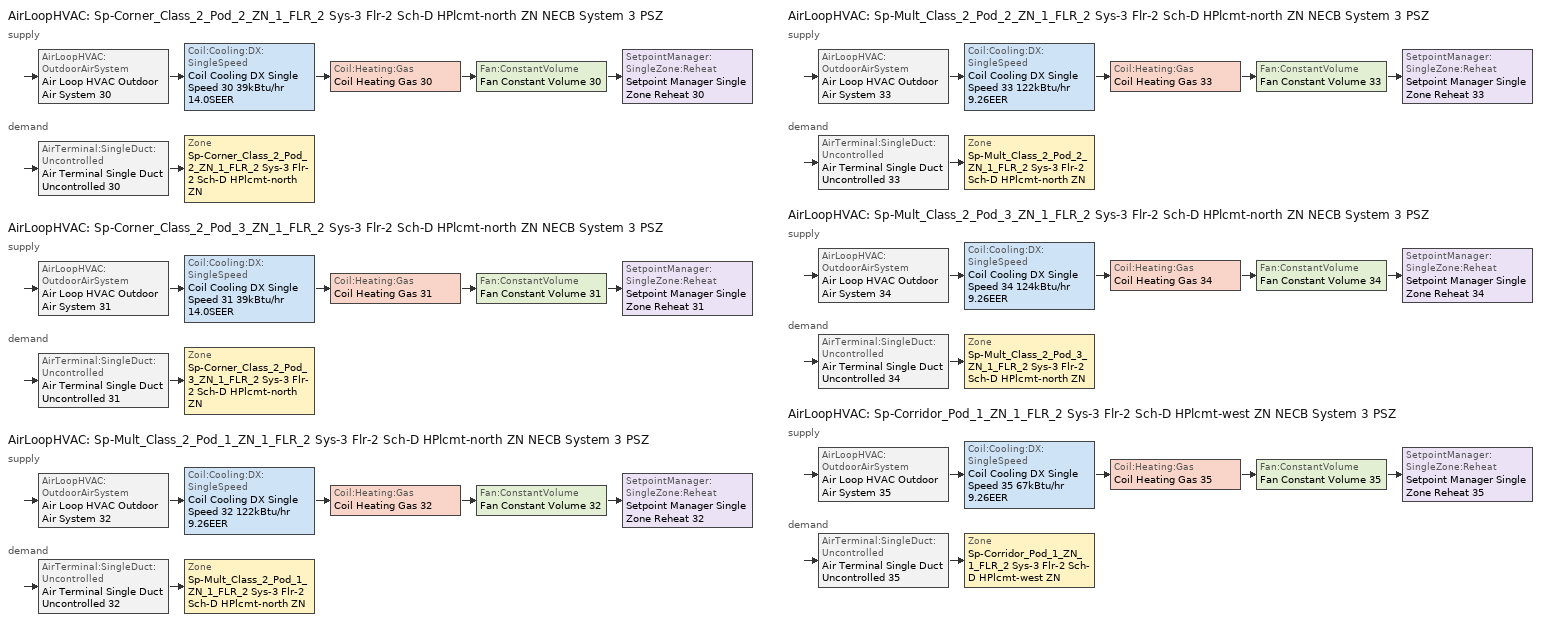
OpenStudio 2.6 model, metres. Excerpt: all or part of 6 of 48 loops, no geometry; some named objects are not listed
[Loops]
AirLoopHVAC 'Sp-Corner_Class_2_Pod_2_ZN_1_FLR_2 Sys-3 Flr-2 Sch-D HPlcmt-north ZN NECB System 3 PSZ'
 supply: AirLoopHVAC:OutdoorAirSystem 'Air Loop HVAC Outdoor Air System 30' > Coil:Cooling:DX:SingleSpeed 'Coil Cooling DX Single Speed 30 39kBtu/hr 14.0SEER' > Coil:Heating:Gas 'Coil Heating Gas 30' > Fan:ConstantVolume 'Fan Constant Volume 30' > SetpointManager:SingleZone:Reheat 'Setpoint Manager Single Zone Reheat 30'
 demand: AirTerminal:SingleDuct:Uncontrolled 'Air Terminal Single Duct Uncontrolled 30' > Zone 'Sp-Corner_Class_2_Pod_2_ZN_1_FLR_2 Sys-3 Flr-2 Sch-D HPlcmt-north ZN'
AirLoopHVAC 'Sp-Corner_Class_2_Pod_3_ZN_1_FLR_2 Sys-3 Flr-2 Sch-D HPlcmt-north ZN NECB System 3 PSZ'
 supply: AirLoopHVAC:OutdoorAirSystem 'Air Loop HVAC Outdoor Air System 31' > Coil:Cooling:DX:SingleSpeed 'Coil Cooling DX Single Speed 31 39kBtu/hr 14.0SEER' > Coil:Heating:Gas 'Coil Heating Gas 31' > Fan:ConstantVolume 'Fan Constant Volume 31' > SetpointManager:SingleZone:Reheat 'Setpoint Manager Single Zone Reheat 31'
 demand: AirTerminal:SingleDuct:Uncontrolled 'Air Terminal Single Duct Uncontrolled 31' > Zone 'Sp-Corner_Class_2_Pod_3_ZN_1_FLR_2 Sys-3 Flr-2 Sch-D HPlcmt-north ZN'
AirLoopHVAC 'Sp-Mult_Class_2_Pod_1_ZN_1_FLR_2 Sys-3 Flr-2 Sch-D HPlcmt-north ZN NECB System 3 PSZ'
 supply: AirLoopHVAC:OutdoorAirSystem 'Air Loop HVAC Outdoor Air System 32' > Coil:Cooling:DX:SingleSpeed 'Coil Cooling DX Single Speed 32 122kBtu/hr 9.26EER' > Coil:Heating:Gas 'Coil Heating Gas 32' > Fan:ConstantVolume 'Fan Constant Volume 32' > SetpointManager:SingleZone:Reheat 'Setpoint Manager Single Zone Reheat 32'
 demand: AirTerminal:SingleDuct:Uncontrolled 'Air Terminal Single Duct Uncontrolled 32' > Zone 'Sp-Mult_Class_2_Pod_1_ZN_1_FLR_2 Sys-3 Flr-2 Sch-D HPlcmt-north ZN'
AirLoopHVAC 'Sp-Mult_Class_2_Pod_2_ZN_1_FLR_2 Sys-3 Flr-2 Sch-D HPlcmt-north ZN NECB System 3 PSZ'
 supply: AirLoopHVAC:OutdoorAirSystem 'Air Loop HVAC Outdoor Air System 33' > Coil:Cooling:DX:SingleSpeed 'Coil Cooling DX Single Speed 33 122kBtu/hr 9.26EER' > Coil:Heating:Gas 'Coil Heating Gas 33' > Fan:ConstantVolume 'Fan Constant Volume 33' > SetpointManager:SingleZone:Reheat 'Setpoint Manager Single Zone Reheat 33'
 demand: AirTerminal:SingleDuct:Uncontrolled 'Air Terminal Single Duct Uncontrolled 33' > Zone 'Sp-Mult_Class_2_Pod_2_ZN_1_FLR_2 Sys-3 Flr-2 Sch-D HPlcmt-north ZN'
AirLoopHVAC 'Sp-Mult_Class_2_Pod_3_ZN_1_FLR_2 Sys-3 Flr-2 Sch-D HPlcmt-north ZN NECB System 3 PSZ'
 supply: AirLoopHVAC:OutdoorAirSystem 'Air Loop HVAC Outdoor Air System 34' > Coil:Cooling:DX:SingleSpeed 'Coil Cooling DX Single Speed 34 124kBtu/hr 9.26EER' > Coil:Heating:Gas 'Coil Heating Gas 34' > Fan:ConstantVolume 'Fan Constant Volume 34' > SetpointManager:SingleZone:Reheat 'Setpoint Manager Single Zone Reheat 34'
 demand: AirTerminal:SingleDuct:Uncontrolled 'Air Terminal Single Duct Uncontrolled 34' > Zone 'Sp-Mult_Class_2_Pod_3_ZN_1_FLR_2 Sys-3 Flr-2 Sch-D HPlcmt-north ZN'
AirLoopHVAC 'Sp-Corridor_Pod_1_ZN_1_FLR_2 Sys-3 Flr-2 Sch-D HPlcmt-west ZN NECB System 3 PSZ'
 supply: AirLoopHVAC:OutdoorAirSystem 'Air Loop HVAC Outdoor Air System 35' > Coil:Cooling:DX:SingleSpeed 'Coil Cooling DX Single Speed 35 67kBtu/hr 9.26EER' > Coil:Heating:Gas 'Coil Heating Gas 35' > Fan:ConstantVolume 'Fan Constant Volume 35' > SetpointManager:SingleZone:Reheat 'Setpoint Manager Single Zone Reheat 35'
 demand: AirTerminal:SingleDuct:Uncontrolled 'Air Terminal Single Duct Uncontrolled 35' > Zone 'Sp-Corridor_Pod_1_ZN_1_FLR_2 Sys-3 Flr-2 Sch-D HPlcmt-west ZN'
[Sizing:Zone] Zone Cooling Design Supply Air Temperature Input Method=SupplyAirTemperature; Zone Cooling Design Supply Air Temperature {C}=13; Zone Cooling Design Supply Air Temperature Difference {deltaC}=11.11; Zone Heating Design Supply Air Temperature Input Method=SupplyAirTemperature; Zone Heating Design Supply Air Temperature {C}=43; Zone Heating Design Supply Air Temperature Difference {deltaC}=11.11; Zone Cooling Design Supply Air Humidity Ratio {kg-H2O/kg-air}=0.0085; Zone Heating Design Supply Air Humidity Ratio {kg-H2O/kg-air}=0.008; Zone Heating Sizing Factor=1.3; Zone Cooling Sizing Factor=1.1; Cooling Design Air Flow Method=DesignDay; Heating Design Air Flow Method=DesignDay; Account for Dedicated Outdoor Air System=No; Dedicated Outdoor Air System Control Strategy=NeutralSupplyAir; Dedicated Outdoor Air Low Setpoint Temperature for Design {C}=autosize; Dedicated Outdoor Air High Setpoint Temperature for Design {C}=autosize
Sp-Corner_Class_2_Pod_2_ZN_1_FLR_2 Sys-3 Flr-2 Sch-D HPlcmt-north ZN; Sp-Corner_Class_2_Pod_3_ZN_1_FLR_2 Sys-3 Flr-2 Sch-D HPlcmt-north ZN; Sp-Mult_Class_2_Pod_1_ZN_1_FLR_2 Sys-3 Flr-2 Sch-D HPlcmt-north ZN; Sp-Mult_Class_2_Pod_2_ZN_1_FLR_2 Sys-3 Flr-2 Sch-D HPlcmt-north ZN; Sp-Mult_Class_2_Pod_3_ZN_1_FLR_2 Sys-3 Flr-2 Sch-D HPlcmt-north ZN; Sp-Corridor_Pod_1_ZN_1_FLR_2 Sys-3 Flr-2 Sch-D HPlcmt-west ZN
[Zone equipment]
Sp-Corner_Class_2_Pod_2_ZN_1_FLR_2 Sys-3 Flr-2 Sch-D HPlcmt-north ZN: Air Terminal Single Duct Uncontrolled 30, Zone HVAC Baseboard Convective Water 30
Sp-Corner_Class_2_Pod_3_ZN_1_FLR_2 Sys-3 Flr-2 Sch-D HPlcmt-north ZN: Air Terminal Single Duct Uncontrolled 31, Zone HVAC Baseboard Convective Water 31
Sp-Mult_Class_2_Pod_1_ZN_1_FLR_2 Sys-3 Flr-2 Sch-D HPlcmt-north ZN: Air Terminal Single Duct Uncontrolled 32, Zone HVAC Baseboard Convective Water 32
Sp-Mult_Class_2_Pod_2_ZN_1_FLR_2 Sys-3 Flr-2 Sch-D HPlcmt-north ZN: Air Terminal Single Duct Uncontrolled 33, Zone HVAC Baseboard Convective Water 33
Sp-Mult_Class_2_Pod_3_ZN_1_FLR_2 Sys-3 Flr-2 Sch-D HPlcmt-north ZN: Air Terminal Single Duct Uncontrolled 34, Zone HVAC Baseboard Convective Water 34
Sp-Corridor_Pod_1_ZN_1_FLR_2 Sys-3 Flr-2 Sch-D HPlcmt-west ZN: Air Terminal Single Duct Uncontrolled 35, Zone HVAC Baseboard Convective Water 35
[AirLoopHVAC] Design Supply Air Flow Rate {m3/s}=AutoSize
Name | Availability Schedule
Sp-Corner_Class_2_Pod_2_ZN_1_FLR_2 Sys-3 Flr-2 Sch-D HPlcmt-north ZN NECB System 3 PSZ | Sp-Corner_Class_2_Pod_2_ZN_1_FLR_2 Sys-3 Flr-2 Sch-D HPlcmt-north ZN NECB System 3 PSZ Occ Sch
Sp-Corner_Class_2_Pod_3_ZN_1_FLR_2 Sys-3 Flr-2 Sch-D HPlcmt-north ZN NECB System 3 PSZ | Sp-Corner_Class_2_Pod_3_ZN_1_FLR_2 Sys-3 Flr-2 Sch-D HPlcmt-north ZN NECB System 3 PSZ Occ Sch
Sp-Mult_Class_2_Pod_1_ZN_1_FLR_2 Sys-3 Flr-2 Sch-D HPlcmt-north ZN NECB System 3 PSZ | Sp-Mult_Class_2_Pod_1_ZN_1_FLR_2 Sys-3 Flr-2 Sch-D HPlcmt-north ZN NECB System 3 PSZ Occ Sch
Sp-Mult_Class_2_Pod_2_ZN_1_FLR_2 Sys-3 Flr-2 Sch-D HPlcmt-north ZN NECB System 3 PSZ | Sp-Mult_Class_2_Pod_2_ZN_1_FLR_2 Sys-3 Flr-2 Sch-D HPlcmt-north ZN NECB System 3 PSZ Occ Sch
Sp-Mult_Class_2_Pod_3_ZN_1_FLR_2 Sys-3 Flr-2 Sch-D HPlcmt-north ZN NECB System 3 PSZ | Sp-Mult_Class_2_Pod_3_ZN_1_FLR_2 Sys-3 Flr-2 Sch-D HPlcmt-north ZN NECB System 3 PSZ Occ Sch
Sp-Corridor_Pod_1_ZN_1_FLR_2 Sys-3 Flr-2 Sch-D HPlcmt-west ZN NECB System 3 PSZ | Sp-Corridor_Pod_1_ZN_1_FLR_2 Sys-3 Flr-2 Sch-D HPlcmt-west ZN NECB System 3 PSZ Occ Sch
[Sizing:System] Type of Load to Size On=Sensible; Design Outdoor Air Flow Rate {m3/s}=Autosize; Minimum System Air Flow Ratio=1; Preheat Design Temperature {C}=7; Preheat Design Humidity Ratio {kg-H2O/kg-Air}=0.008; Precool Design Temperature {C}=13; Precool Design Humidity Ratio {kg-H2O/kg-Air}=0.008; Central Cooling Design Supply Air Temperature {C}=13; Central Heating Design Supply Air Temperature {C}=43; Sizing Option=NonCoincident; 100% Outdoor Air in Cooling=No; 100% Outdoor Air in Heating=No; Central Cooling Design Supply Air Humidity Ratio {kg-H2O/kg-Air}=0.0085; Central Heating Design Supply Air Humidity Ratio {kg-H2O/kg-Air}=0.008; Cooling Design Air Flow Method=DesignDay; Cooling Design Air Flow Rate {m3/s}=0; Heating Design Air Flow Method=DesignDay; Heating Design Air Flow Rate {m3/s}=0; System Outdoor Air Method=ZoneSum; Zone Maximum Outdoor Air Fraction=1; Cooling Supply Air Flow Rate Per Floor Area {m3/s-m2}=0.00996765; Cooling Fraction of Autosized Cooling Supply Air Flow Rate=1; Cooling Supply Air Flow Rate Per Unit Cooling Capacity {m3/s-W}=3.94755e-05; Heating Supply Air Flow Rate Per Floor Area {m3/s-m2}=0.00996765; Heating Fraction of Autosized Heating Supply Air Flow Rate=1; Heating Fraction of Autosized Cooling Supply Air Flow Rate=1; Heating Supply Air Flow Rate Per Unit Heating Capacity {m3/s-W}=3.15882e-05; Cooling Design Capacity Method=CoolingDesignCapacity; Cooling Design Capacity {W}=autosize; Cooling Design Capacity Per Floor Area {W/m2}=234.7; Fraction of Autosized Cooling Design Capacity=1; Heating Design Capacity Method=HeatingDesignCapacity; Heating Design Capacity {W}=autosize; Heating Design Capacity Per Floor Area {W/m2}=157; Fraction of Autosized Heating Design Capacity=1; Central Cooling Capacity Control Method=OnOff
Sp-Corner_Class_2_Pod_2_ZN_1_FLR_2 Sys-3 Flr-2 Sch-D HPlcmt-north ZN NECB System 3 PSZ; Sp-Corner_Class_2_Pod_3_ZN_1_FLR_2 Sys-3 Flr-2 Sch-D HPlcmt-north ZN NECB System 3 PSZ; Sp-Mult_Class_2_Pod_1_ZN_1_FLR_2 Sys-3 Flr-2 Sch-D HPlcmt-north ZN NECB System 3 PSZ; Sp-Mult_Class_2_Pod_2_ZN_1_FLR_2 Sys-3 Flr-2 Sch-D HPlcmt-north ZN NECB System 3 PSZ; Sp-Mult_Class_2_Pod_3_ZN_1_FLR_2 Sys-3 Flr-2 Sch-D HPlcmt-north ZN NECB System 3 PSZ; Sp-Corridor_Pod_1_ZN_1_FLR_2 Sys-3 Flr-2 Sch-D HPlcmt-west ZN NECB System 3 PSZ
[Fan:ConstantVolume] Availability Schedule=Always On Discrete; Fan Efficiency=0.39975; Pressure Rise {Pa}=640; Maximum Flow Rate {m3/s}=AutoSize; Motor Efficiency=0.615
Fan Constant Volume 30; Fan Constant Volume 31; Fan Constant Volume 32; Fan Constant Volume 33; Fan Constant Volume 34; Fan Constant Volume 35
[Coil:Heating:Gas] Availability Schedule=Always On Discrete; Nominal Capacity {W}=AutoSize; Parasitic Electric Load {W}=0; Part Load Fraction Correlation Curve=FURNACE-EFFPLR-NECB2011; Parasitic Gas Load {W}=0
Name | Gas Burner Efficiency
Coil Heating Gas 30; Coil Heating Gas 31; Coil Heating Gas 35 | 0.924
Coil Heating Gas 32; Coil Heating Gas 33; Coil Heating Gas 34 | 0.81
[Coil:Cooling:DX:SingleSpeed] Availability Schedule=Always On Discrete; Rated Total Cooling Capacity {W}=autosize; Rated Sensible Heat Ratio=autosize; Rated Air Flow Rate {m3/s}=autosize; Rated Evaporator Fan Power Per Volume Flow Rate {W/(m3/s)}=773.3; Total Cooling Capacity Function of Temperature Curve=DXCOOL-NECB2011-REF-CAPFT; Total Cooling Capacity Function of Flow Fraction Curve=DXCOOL-NECB2011-REF-CAPFFLOW; Energy Input Ratio Function of Temperature Curve=DXCOOL-NECB2011-REF-COOLEIRFT; Energy Input Ratio Function of Flow Fraction Curve=DXCOOL-NECB2011-REF-COOLEIRFFLOW; Part Load Fraction Correlation Curve=DXCOOL-NECB2011-REF-COOLPLFFPLR; Condenser Type=AirCooled; Evaporative Condenser Effectiveness=0; Evaporative Condenser Air Flow Rate {m3/s}=Autosize; Evaporative Condenser Pump Rated Power Consumption {W}=Autosize; Crankcase Heater Capacity {W}=0; Maximum Outdoor Dry-Bulb Temperature for Crankcase Heater Operation {C}=0; Basin Heater Capacity {W/K}=0; Basin Heater Setpoint Temperature {C}=10
Name | Rated COP {W/W}
Coil Cooling DX Single Speed 30 39kBtu/hr 14.0SEER; Coil Cooling DX Single Speed 31 39kBtu/hr 14.0SEER | 3.8248
Coil Cooling DX Single Speed 32 122kBtu/hr 9.26EER | 3.21817
Coil Cooling DX Single Speed 33 122kBtu/hr 9.26EER | 3.21829
Coil Cooling DX Single Speed 34 124kBtu/hr 9.26EER | 3.22017
Coil Cooling DX Single Speed 35 67kBtu/hr 9.26EER | 3.17843
[Controller:OutdoorAir] Minimum Outdoor Air Flow Rate {m3/s}=autosize; Maximum Outdoor Air Flow Rate {m3/s}=Autosize; Economizer Control Action Type=ModulateFlow; Lockout Type=NoLockout; Minimum Limit Type=FixedMinimum; High Humidity Control=No; Heat Recovery Bypass Control Type=BypassWhenWithinEconomizerLimits
Name | Economizer Control Type | Economizer Maximum Limit Dry-Bulb Temperature {C} | Economizer Maximum Limit Enthalpy {J/kg} | Economizer Minimum Limit Dry-Bulb Temperature {C} | Minimum Outdoor Air Schedule | Controller Mechanical Ventilation
Controller Outdoor Air 30 | NoEconomizer | 28 | 64000 | -100 | Sp-Corner_Class_2_Pod_2_ZN_1_FLR_2 Sys-3 Flr-2 Sch-D HPlcmt-north ZN NECB System 3 PSZ Occ Sch | Controller Mechanical Ventilation 30
Controller Outdoor Air 31 | NoEconomizer | 28 | 64000 | -100 | Sp-Corner_Class_2_Pod_3_ZN_1_FLR_2 Sys-3 Flr-2 Sch-D HPlcmt-north ZN NECB System 3 PSZ Occ Sch | Controller Mechanical Ventilation 31
Controller Outdoor Air 32 | DifferentialEnthalpy |  |  |  | Sp-Mult_Class_2_Pod_1_ZN_1_FLR_2 Sys-3 Flr-2 Sch-D HPlcmt-north ZN NECB System 3 PSZ Occ Sch | Controller Mechanical Ventilation 32
Controller Outdoor Air 33 | DifferentialEnthalpy |  |  |  | Sp-Mult_Class_2_Pod_2_ZN_1_FLR_2 Sys-3 Flr-2 Sch-D HPlcmt-north ZN NECB System 3 PSZ Occ Sch | Controller Mechanical Ventilation 33
Controller Outdoor Air 34 | DifferentialEnthalpy |  |  |  | Sp-Mult_Class_2_Pod_3_ZN_1_FLR_2 Sys-3 Flr-2 Sch-D HPlcmt-north ZN NECB System 3 PSZ Occ Sch | Controller Mechanical Ventilation 34
Controller Outdoor Air 35 | NoEconomizer | 28 | 64000 | -100 | Sp-Corridor_Pod_1_ZN_1_FLR_2 Sys-3 Flr-2 Sch-D HPlcmt-west ZN NECB System 3 PSZ Occ Sch | Controller Mechanical Ventilation 35
[Controller:MechanicalVentilation] Availability Schedule=Always On Discrete; System Outdoor Air Method=ZoneSum
Controller Mechanical Ventilation 30; Controller Mechanical Ventilation 31; Controller Mechanical Ventilation 32; Controller Mechanical Ventilation 33; Controller Mechanical Ventilation 34; Controller Mechanical Ventilation 35
[AirLoopHVAC:OutdoorAirSystem]
Name | Controller
Air Loop HVAC Outdoor Air System 30 | Controller Outdoor Air 30
Air Loop HVAC Outdoor Air System 31 | Controller Outdoor Air 31
Air Loop HVAC Outdoor Air System 32 | Controller Outdoor Air 32
Air Loop HVAC Outdoor Air System 33 | Controller Outdoor Air 33
Air Loop HVAC Outdoor Air System 34 | Controller Outdoor Air 34
Air Loop HVAC Outdoor Air System 35 | Controller Outdoor Air 35
[SetpointManager:SingleZone:Reheat] Minimum Supply Air Temperature {C}=13; Maximum Supply Air Temperature {C}=43
Name | Control Zone
Setpoint Manager Single Zone Reheat 30 | Sp-Corner_Class_2_Pod_2_ZN_1_FLR_2 Sys-3 Flr-2 Sch-D HPlcmt-north ZN
Setpoint Manager Single Zone Reheat 31 | Sp-Corner_Class_2_Pod_3_ZN_1_FLR_2 Sys-3 Flr-2 Sch-D HPlcmt-north ZN
Setpoint Manager Single Zone Reheat 32 | Sp-Mult_Class_2_Pod_1_ZN_1_FLR_2 Sys-3 Flr-2 Sch-D HPlcmt-north ZN
Setpoint Manager Single Zone Reheat 33 | Sp-Mult_Class_2_Pod_2_ZN_1_FLR_2 Sys-3 Flr-2 Sch-D HPlcmt-north ZN
Setpoint Manager Single Zone Reheat 34 | Sp-Mult_Class_2_Pod_3_ZN_1_FLR_2 Sys-3 Flr-2 Sch-D HPlcmt-north ZN
Setpoint Manager Single Zone Reheat 35 | Sp-Corridor_Pod_1_ZN_1_FLR_2 Sys-3 Flr-2 Sch-D HPlcmt-west ZN
[AirTerminal:SingleDuct:Uncontrolled] Availability Schedule=Always On Discrete; Maximum Air Flow Rate {m3/s}=AutoSize
Air Terminal Single Duct Uncontrolled 30; Air Terminal Single Duct Uncontrolled 31; Air Terminal Single Duct Uncontrolled 32; Air Terminal Single Duct Uncontrolled 33; Air Terminal Single Duct Uncontrolled 34; Air Terminal Single Duct Uncontrolled 35
[Schedule:Ruleset]
Name | Default Day Schedule | Summer Design Day Schedule | Winter Design Day Schedule
Sp-Corner_Class_2_Pod_2_ZN_1_FLR_2 Sys-3 Flr-2 Sch-D HPlcmt-north ZN NECB System 3 PSZ Occ Sch | Sp-Corner_Class_2_Pod_2_ZN_1_FLR_2 Sys-3 Flr-2 Sch-D HPlcmt-north ZN NECB System 3 PSZ Occ Sch Default | Sp-Corner_Class_2_Pod_2_ZN_1_FLR_2 Sys-3 Flr-2 Sch-D HPlcmt-north ZN NECB System 3 PSZ Occ Sch Summer Design Day | Sp-Corner_Class_2_Pod_2_ZN_1_FLR_2 Sys-3 Flr-2 Sch-D HPlcmt-north ZN NECB System 3 PSZ Occ Sch Winter Design Day
Sp-Corner_Class_2_Pod_3_ZN_1_FLR_2 Sys-3 Flr-2 Sch-D HPlcmt-north ZN NECB System 3 PSZ Occ Sch | Sp-Corner_Class_2_Pod_3_ZN_1_FLR_2 Sys-3 Flr-2 Sch-D HPlcmt-north ZN NECB System 3 PSZ Occ Sch Default | Sp-Corner_Class_2_Pod_3_ZN_1_FLR_2 Sys-3 Flr-2 Sch-D HPlcmt-north ZN NECB System 3 PSZ Occ Sch Summer Design Day | Sp-Corner_Class_2_Pod_3_ZN_1_FLR_2 Sys-3 Flr-2 Sch-D HPlcmt-north ZN NECB System 3 PSZ Occ Sch Winter Design Day
Sp-Corridor_Pod_1_ZN_1_FLR_2 Sys-3 Flr-2 Sch-D HPlcmt-west ZN NECB System 3 PSZ Occ Sch | Sp-Corridor_Pod_1_ZN_1_FLR_2 Sys-3 Flr-2 Sch-D HPlcmt-west ZN NECB System 3 PSZ Occ Sch Default | Sp-Corridor_Pod_1_ZN_1_FLR_2 Sys-3 Flr-2 Sch-D HPlcmt-west ZN NECB System 3 PSZ Occ Sch Summer Design Day | Sp-Corridor_Pod_1_ZN_1_FLR_2 Sys-3 Flr-2 Sch-D HPlcmt-west ZN NECB System 3 PSZ Occ Sch Winter Design Day
Sp-Mult_Class_2_Pod_1_ZN_1_FLR_2 Sys-3 Flr-2 Sch-D HPlcmt-north ZN NECB System 3 PSZ Occ Sch | Sp-Mult_Class_2_Pod_1_ZN_1_FLR_2 Sys-3 Flr-2 Sch-D HPlcmt-north ZN NECB System 3 PSZ Occ Sch Default | Sp-Mult_Class_2_Pod_1_ZN_1_FLR_2 Sys-3 Flr-2 Sch-D HPlcmt-north ZN NECB System 3 PSZ Occ Sch Summer Design Day | Sp-Mult_Class_2_Pod_1_ZN_1_FLR_2 Sys-3 Flr-2 Sch-D HPlcmt-north ZN NECB System 3 PSZ Occ Sch Winter Design Day
Sp-Mult_Class_2_Pod_2_ZN_1_FLR_2 Sys-3 Flr-2 Sch-D HPlcmt-north ZN NECB System 3 PSZ Occ Sch | Sp-Mult_Class_2_Pod_2_ZN_1_FLR_2 Sys-3 Flr-2 Sch-D HPlcmt-north ZN NECB System 3 PSZ Occ Sch Default | Sp-Mult_Class_2_Pod_2_ZN_1_FLR_2 Sys-3 Flr-2 Sch-D HPlcmt-north ZN NECB System 3 PSZ Occ Sch Summer Design Day | Sp-Mult_Class_2_Pod_2_ZN_1_FLR_2 Sys-3 Flr-2 Sch-D HPlcmt-north ZN NECB System 3 PSZ Occ Sch Winter Design Day
Sp-Mult_Class_2_Pod_3_ZN_1_FLR_2 Sys-3 Flr-2 Sch-D HPlcmt-north ZN NECB System 3 PSZ Occ Sch | Sp-Mult_Class_2_Pod_3_ZN_1_FLR_2 Sys-3 Flr-2 Sch-D HPlcmt-north ZN NECB System 3 PSZ Occ Sch Default | Sp-Mult_Class_2_Pod_3_ZN_1_FLR_2 Sys-3 Flr-2 Sch-D HPlcmt-north ZN NECB System 3 PSZ Occ Sch Summer Design Day | Sp-Mult_Class_2_Pod_3_ZN_1_FLR_2 Sys-3 Flr-2 Sch-D HPlcmt-north ZN NECB System 3 PSZ Occ Sch Winter Design Day
[Schedule:Day]
Sp-Corner_Class_2_Pod_2_ZN_1_FLR_2 Sys-3 Flr-2 Sch-D HPlcmt-north ZN NECB System 3 PSZ Occ Sch Default; Sp-Corner_Class_2_Pod_2_ZN_1_FLR_2 Sys-3 Flr-2 Sch-D HPlcmt-north ZN NECB System 3 PSZ Occ Sch Winter Design Day; Sp-Corner_Class_2_Pod_2_ZN_1_FLR_2 Sys-3 Flr-2 Sch-D HPlcmt-north ZN NECB System 3 PSZ Occ Sch Summer Design Day; Sp-Corner_Class_2_Pod_3_ZN_1_FLR_2 Sys-3 Flr-2 Sch-D HPlcmt-north ZN NECB System 3 PSZ Occ Sch Default; Sp-Corner_Class_2_Pod_3_ZN_1_FLR_2 Sys-3 Flr-2 Sch-D HPlcmt-north ZN NECB System 3 PSZ Occ Sch Winter Design Day; Sp-Corner_Class_2_Pod_3_ZN_1_FLR_2 Sys-3 Flr-2 Sch-D HPlcmt-north ZN NECB System 3 PSZ Occ Sch Summer Design Day; Sp-Corridor_Pod_1_ZN_1_FLR_2 Sys-3 Flr-2 Sch-D HPlcmt-west ZN NECB System 3 PSZ Occ Sch Default; Sp-Corridor_Pod_1_ZN_1_FLR_2 Sys-3 Flr-2 Sch-D HPlcmt-west ZN NECB System 3 PSZ Occ Sch Winter Design Day; Sp-Corridor_Pod_1_ZN_1_FLR_2 Sys-3 Flr-2 Sch-D HPlcmt-west ZN NECB System 3 PSZ Occ Sch Summer Design Day; Sp-Mult_Class_2_Pod_1_ZN_1_FLR_2 Sys-3 Flr-2 Sch-D HPlcmt-north ZN NECB System 3 PSZ Occ Sch Default; Sp-Mult_Class_2_Pod_1_ZN_1_FLR_2 Sys-3 Flr-2 Sch-D HPlcmt-north ZN NECB System 3 PSZ Occ Sch Winter Design Day; Sp-Mult_Class_2_Pod_1_ZN_1_FLR_2 Sys-3 Flr-2 Sch-D HPlcmt-north ZN NECB System 3 PSZ Occ Sch Summer Design Day; Sp-Mult_Class_2_Pod_2_ZN_1_FLR_2 Sys-3 Flr-2 Sch-D HPlcmt-north ZN NECB System 3 PSZ Occ Sch Default; Sp-Mult_Class_2_Pod_2_ZN_1_FLR_2 Sys-3 Flr-2 Sch-D HPlcmt-north ZN NECB System 3 PSZ Occ Sch Winter Design Day; Sp-Mult_Class_2_Pod_2_ZN_1_FLR_2 Sys-3 Flr-2 Sch-D HPlcmt-north ZN NECB System 3 PSZ Occ Sch Summer Design Day; Sp-Mult_Class_2_Pod_3_ZN_1_FLR_2 Sys-3 Flr-2 Sch-D HPlcmt-north ZN NECB System 3 PSZ Occ Sch Default; Sp-Mult_Class_2_Pod_3_ZN_1_FLR_2 Sys-3 Flr-2 Sch-D HPlcmt-north ZN NECB System 3 PSZ Occ Sch Winter Design Day; Sp-Mult_Class_2_Pod_3_ZN_1_FLR_2 Sys-3 Flr-2 Sch-D HPlcmt-north ZN NECB System 3 PSZ Occ Sch Summer Design Day: 24, 0, 1
Sp-Corner_Class_2_Pod_2_ZN_1_FLR_2 Sys-3 Flr-2 Sch-D HPlcmt-north ZN NECB System 3 PSZ Occ Sch Monday; Sp-Corner_Class_2_Pod_2_ZN_1_FLR_2 Sys-3 Flr-2 Sch-D HPlcmt-north ZN NECB System 3 PSZ Occ Sch Tuesday; Sp-Corner_Class_2_Pod_2_ZN_1_FLR_2 Sys-3 Flr-2 Sch-D HPlcmt-north ZN NECB System 3 PSZ Occ Sch Wednesday; Sp-Corner_Class_2_Pod_2_ZN_1_FLR_2 Sys-3 Flr-2 Sch-D HPlcmt-north ZN NECB System 3 PSZ Occ Sch Thursday; Sp-Corner_Class_2_Pod_2_ZN_1_FLR_2 Sys-3 Flr-2 Sch-D HPlcmt-north ZN NECB System 3 PSZ Occ Sch Friday; Sp-Corner_Class_2_Pod_3_ZN_1_FLR_2 Sys-3 Flr-2 Sch-D HPlcmt-north ZN NECB System 3 PSZ Occ Sch Monday; Sp-Corner_Class_2_Pod_3_ZN_1_FLR_2 Sys-3 Flr-2 Sch-D HPlcmt-north ZN NECB System 3 PSZ Occ Sch Tuesday; Sp-Corner_Class_2_Pod_3_ZN_1_FLR_2 Sys-3 Flr-2 Sch-D HPlcmt-north ZN NECB System 3 PSZ Occ Sch Wednesday; Sp-Corner_Class_2_Pod_3_ZN_1_FLR_2 Sys-3 Flr-2 Sch-D HPlcmt-north ZN NECB System 3 PSZ Occ Sch Thursday; Sp-Corner_Class_2_Pod_3_ZN_1_FLR_2 Sys-3 Flr-2 Sch-D HPlcmt-north ZN NECB System 3 PSZ Occ Sch Friday; Sp-Corridor_Pod_1_ZN_1_FLR_2 Sys-3 Flr-2 Sch-D HPlcmt-west ZN NECB System 3 PSZ Occ Sch Monday; Sp-Corridor_Pod_1_ZN_1_FLR_2 Sys-3 Flr-2 Sch-D HPlcmt-west ZN NECB System 3 PSZ Occ Sch Tuesday; Sp-Corridor_Pod_1_ZN_1_FLR_2 Sys-3 Flr-2 Sch-D HPlcmt-west ZN NECB System 3 PSZ Occ Sch Wednesday; Sp-Corridor_Pod_1_ZN_1_FLR_2 Sys-3 Flr-2 Sch-D HPlcmt-west ZN NECB System 3 PSZ Occ Sch Thursday; Sp-Corridor_Pod_1_ZN_1_FLR_2 Sys-3 Flr-2 Sch-D HPlcmt-west ZN NECB System 3 PSZ Occ Sch Friday; Sp-Mult_Class_2_Pod_1_ZN_1_FLR_2 Sys-3 Flr-2 Sch-D HPlcmt-north ZN NECB System 3 PSZ Occ Sch Monday; Sp-Mult_Class_2_Pod_1_ZN_1_FLR_2 Sys-3 Flr-2 Sch-D HPlcmt-north ZN NECB System 3 PSZ Occ Sch Tuesday; Sp-Mult_Class_2_Pod_1_ZN_1_FLR_2 Sys-3 Flr-2 Sch-D HPlcmt-north ZN NECB System 3 PSZ Occ Sch Wednesday; Sp-Mult_Class_2_Pod_1_ZN_1_FLR_2 Sys-3 Flr-2 Sch-D HPlcmt-north ZN NECB System 3 PSZ Occ Sch Thursday; Sp-Mult_Class_2_Pod_1_ZN_1_FLR_2 Sys-3 Flr-2 Sch-D HPlcmt-north ZN NECB System 3 PSZ Occ Sch Friday; Sp-Mult_Class_2_Pod_2_ZN_1_FLR_2 Sys-3 Flr-2 Sch-D HPlcmt-north ZN NECB System 3 PSZ Occ Sch Monday; Sp-Mult_Class_2_Pod_2_ZN_1_FLR_2 Sys-3 Flr-2 Sch-D HPlcmt-north ZN NECB System 3 PSZ Occ Sch Tuesday; Sp-Mult_Class_2_Pod_2_ZN_1_FLR_2 Sys-3 Flr-2 Sch-D HPlcmt-north ZN NECB System 3 PSZ Occ Sch Wednesday; Sp-Mult_Class_2_Pod_2_ZN_1_FLR_2 Sys-3 Flr-2 Sch-D HPlcmt-north ZN NECB System 3 PSZ Occ Sch Thursday; Sp-Mult_Class_2_Pod_2_ZN_1_FLR_2 Sys-3 Flr-2 Sch-D HPlcmt-north ZN NECB System 3 PSZ Occ Sch Friday; Sp-Mult_Class_2_Pod_3_ZN_1_FLR_2 Sys-3 Flr-2 Sch-D HPlcmt-north ZN NECB System 3 PSZ Occ Sch Monday; Sp-Mult_Class_2_Pod_3_ZN_1_FLR_2 Sys-3 Flr-2 Sch-D HPlcmt-north ZN NECB System 3 PSZ Occ Sch Tuesday; Sp-Mult_Class_2_Pod_3_ZN_1_FLR_2 Sys-3 Flr-2 Sch-D HPlcmt-north ZN NECB System 3 PSZ Occ Sch Wednesday; Sp-Mult_Class_2_Pod_3_ZN_1_FLR_2 Sys-3 Flr-2 Sch-D HPlcmt-north ZN NECB System 3 PSZ Occ Sch Thursday; Sp-Mult_Class_2_Pod_3_ZN_1_FLR_2 Sys-3 Flr-2 Sch-D HPlcmt-north ZN NECB System 3 PSZ Occ Sch Friday: 9, 0, 0, 18, 0, 1, 19, 0, 0, 22, 0, 1, 24, 0, 0
Sp-Corner_Class_2_Pod_2_ZN_1_FLR_2 Sys-3 Flr-2 Sch-D HPlcmt-north ZN NECB System 3 PSZ Occ Sch Saturday; Sp-Corner_Class_2_Pod_2_ZN_1_FLR_2 Sys-3 Flr-2 Sch-D HPlcmt-north ZN NECB System 3 PSZ Occ Sch Sunday; Sp-Corner_Class_2_Pod_3_ZN_1_FLR_2 Sys-3 Flr-2 Sch-D HPlcmt-north ZN NECB System 3 PSZ Occ Sch Saturday; Sp-Corner_Class_2_Pod_3_ZN_1_FLR_2 Sys-3 Flr-2 Sch-D HPlcmt-north ZN NECB System 3 PSZ Occ Sch Sunday; Sp-Corridor_Pod_1_ZN_1_FLR_2 Sys-3 Flr-2 Sch-D HPlcmt-west ZN NECB System 3 PSZ Occ Sch Saturday; Sp-Corridor_Pod_1_ZN_1_FLR_2 Sys-3 Flr-2 Sch-D HPlcmt-west ZN NECB System 3 PSZ Occ Sch Sunday; Sp-Mult_Class_2_Pod_1_ZN_1_FLR_2 Sys-3 Flr-2 Sch-D HPlcmt-north ZN NECB System 3 PSZ Occ Sch Saturday; Sp-Mult_Class_2_Pod_1_ZN_1_FLR_2 Sys-3 Flr-2 Sch-D HPlcmt-north ZN NECB System 3 PSZ Occ Sch Sunday; Sp-Mult_Class_2_Pod_2_ZN_1_FLR_2 Sys-3 Flr-2 Sch-D HPlcmt-north ZN NECB System 3 PSZ Occ Sch Saturday; Sp-Mult_Class_2_Pod_2_ZN_1_FLR_2 Sys-3 Flr-2 Sch-D HPlcmt-north ZN NECB System 3 PSZ Occ Sch Sunday; Sp-Mult_Class_2_Pod_3_ZN_1_FLR_2 Sys-3 Flr-2 Sch-D HPlcmt-north ZN NECB System 3 PSZ Occ Sch Saturday; Sp-Mult_Class_2_Pod_3_ZN_1_FLR_2 Sys-3 Flr-2 Sch-D HPlcmt-north ZN NECB System 3 PSZ Occ Sch Sunday: 24, 0, 0
[Schedule:Rule] Date Specification Type=DateRange; Start Month=1; Start Day=1; End Month=12
Name | Schedule Ruleset | Rule Order | Day Schedule | Apply Monday | End Day | Apply Tuesday | Apply Wednesday | Apply Thursday | Apply Friday | Apply Saturday | Apply Sunday
Sp-Corner_Class_2_Pod_2_ZN_1_FLR_2 Sys-3 Flr-2 Sch-D HPlcmt-north ZN NECB System 3 PSZ Occ Sch Monday Rule | Sp-Corner_Class_2_Pod_2_ZN_1_FLR_2 Sys-3 Flr-2 Sch-D HPlcmt-north ZN NECB System 3 PSZ Occ Sch | 6 | Sp-Corner_Class_2_Pod_2_ZN_1_FLR_2 Sys-3 Flr-2 Sch-D HPlcmt-north ZN NECB System 3 PSZ Occ Sch Monday | Yes | 25
Sp-Corner_Class_2_Pod_2_ZN_1_FLR_2 Sys-3 Flr-2 Sch-D HPlcmt-north ZN NECB System 3 PSZ Occ Sch Tuesday Rule | Sp-Corner_Class_2_Pod_2_ZN_1_FLR_2 Sys-3 Flr-2 Sch-D HPlcmt-north ZN NECB System 3 PSZ Occ Sch | 5 | Sp-Corner_Class_2_Pod_2_ZN_1_FLR_2 Sys-3 Flr-2 Sch-D HPlcmt-north ZN NECB System 3 PSZ Occ Sch Tuesday |  | 26 | Yes
Sp-Corner_Class_2_Pod_2_ZN_1_FLR_2 Sys-3 Flr-2 Sch-D HPlcmt-north ZN NECB System 3 PSZ Occ Sch Wednesday Rule | Sp-Corner_Class_2_Pod_2_ZN_1_FLR_2 Sys-3 Flr-2 Sch-D HPlcmt-north ZN NECB System 3 PSZ Occ Sch | 4 | Sp-Corner_Class_2_Pod_2_ZN_1_FLR_2 Sys-3 Flr-2 Sch-D HPlcmt-north ZN NECB System 3 PSZ Occ Sch Wednesday |  | 27 |  | Yes
Sp-Corner_Class_2_Pod_2_ZN_1_FLR_2 Sys-3 Flr-2 Sch-D HPlcmt-north ZN NECB System 3 PSZ Occ Sch Thursday Rule | Sp-Corner_Class_2_Pod_2_ZN_1_FLR_2 Sys-3 Flr-2 Sch-D HPlcmt-north ZN NECB System 3 PSZ Occ Sch | 3 | Sp-Corner_Class_2_Pod_2_ZN_1_FLR_2 Sys-3 Flr-2 Sch-D HPlcmt-north ZN NECB System 3 PSZ Occ Sch Thursday |  | 28 |  |  | Yes
Sp-Corner_Class_2_Pod_2_ZN_1_FLR_2 Sys-3 Flr-2 Sch-D HPlcmt-north ZN NECB System 3 PSZ Occ Sch Friday Rule | Sp-Corner_Class_2_Pod_2_ZN_1_FLR_2 Sys-3 Flr-2 Sch-D HPlcmt-north ZN NECB System 3 PSZ Occ Sch | 2 | Sp-Corner_Class_2_Pod_2_ZN_1_FLR_2 Sys-3 Flr-2 Sch-D HPlcmt-north ZN NECB System 3 PSZ Occ Sch Friday |  | 29 |  |  |  | Yes
Sp-Corner_Class_2_Pod_2_ZN_1_FLR_2 Sys-3 Flr-2 Sch-D HPlcmt-north ZN NECB System 3 PSZ Occ Sch Saturday Rule | Sp-Corner_Class_2_Pod_2_ZN_1_FLR_2 Sys-3 Flr-2 Sch-D HPlcmt-north ZN NECB System 3 PSZ Occ Sch | 1 | Sp-Corner_Class_2_Pod_2_ZN_1_FLR_2 Sys-3 Flr-2 Sch-D HPlcmt-north ZN NECB System 3 PSZ Occ Sch Saturday |  | 30 |  |  |  |  | Yes
Sp-Corner_Class_2_Pod_2_ZN_1_FLR_2 Sys-3 Flr-2 Sch-D HPlcmt-north ZN NECB System 3 PSZ Occ Sch Sunday Rule | Sp-Corner_Class_2_Pod_2_ZN_1_FLR_2 Sys-3 Flr-2 Sch-D HPlcmt-north ZN NECB System 3 PSZ Occ Sch | 0 | Sp-Corner_Class_2_Pod_2_ZN_1_FLR_2 Sys-3 Flr-2 Sch-D HPlcmt-north ZN NECB System 3 PSZ Occ Sch Sunday |  | 31 |  |  |  |  |  | Yes
Sp-Corner_Class_2_Pod_3_ZN_1_FLR_2 Sys-3 Flr-2 Sch-D HPlcmt-north ZN NECB System 3 PSZ Occ Sch Monday Rule | Sp-Corner_Class_2_Pod_3_ZN_1_FLR_2 Sys-3 Flr-2 Sch-D HPlcmt-north ZN NECB System 3 PSZ Occ Sch | 6 | Sp-Corner_Class_2_Pod_3_ZN_1_FLR_2 Sys-3 Flr-2 Sch-D HPlcmt-north ZN NECB System 3 PSZ Occ Sch Monday | Yes | 25
Sp-Corner_Class_2_Pod_3_ZN_1_FLR_2 Sys-3 Flr-2 Sch-D HPlcmt-north ZN NECB System 3 PSZ Occ Sch Tuesday Rule | Sp-Corner_Class_2_Pod_3_ZN_1_FLR_2 Sys-3 Flr-2 Sch-D HPlcmt-north ZN NECB System 3 PSZ Occ Sch | 5 | Sp-Corner_Class_2_Pod_3_ZN_1_FLR_2 Sys-3 Flr-2 Sch-D HPlcmt-north ZN NECB System 3 PSZ Occ Sch Tuesday |  | 26 | Yes
Sp-Corner_Class_2_Pod_3_ZN_1_FLR_2 Sys-3 Flr-2 Sch-D HPlcmt-north ZN NECB System 3 PSZ Occ Sch Wednesday Rule | Sp-Corner_Class_2_Pod_3_ZN_1_FLR_2 Sys-3 Flr-2 Sch-D HPlcmt-north ZN NECB System 3 PSZ Occ Sch | 4 | Sp-Corner_Class_2_Pod_3_ZN_1_FLR_2 Sys-3 Flr-2 Sch-D HPlcmt-north ZN NECB System 3 PSZ Occ Sch Wednesday |  | 27 |  | Yes
Sp-Corner_Class_2_Pod_3_ZN_1_FLR_2 Sys-3 Flr-2 Sch-D HPlcmt-north ZN NECB System 3 PSZ Occ Sch Thursday Rule | Sp-Corner_Class_2_Pod_3_ZN_1_FLR_2 Sys-3 Flr-2 Sch-D HPlcmt-north ZN NECB System 3 PSZ Occ Sch | 3 | Sp-Corner_Class_2_Pod_3_ZN_1_FLR_2 Sys-3 Flr-2 Sch-D HPlcmt-north ZN NECB System 3 PSZ Occ Sch Thursday |  | 28 |  |  | Yes
Sp-Corner_Class_2_Pod_3_ZN_1_FLR_2 Sys-3 Flr-2 Sch-D HPlcmt-north ZN NECB System 3 PSZ Occ Sch Friday Rule | Sp-Corner_Class_2_Pod_3_ZN_1_FLR_2 Sys-3 Flr-2 Sch-D HPlcmt-north ZN NECB System 3 PSZ Occ Sch | 2 | Sp-Corner_Class_2_Pod_3_ZN_1_FLR_2 Sys-3 Flr-2 Sch-D HPlcmt-north ZN NECB System 3 PSZ Occ Sch Friday |  | 29 |  |  |  | Yes
Sp-Corner_Class_2_Pod_3_ZN_1_FLR_2 Sys-3 Flr-2 Sch-D HPlcmt-north ZN NECB System 3 PSZ Occ Sch Saturday Rule | Sp-Corner_Class_2_Pod_3_ZN_1_FLR_2 Sys-3 Flr-2 Sch-D HPlcmt-north ZN NECB System 3 PSZ Occ Sch | 1 | Sp-Corner_Class_2_Pod_3_ZN_1_FLR_2 Sys-3 Flr-2 Sch-D HPlcmt-north ZN NECB System 3 PSZ Occ Sch Saturday |  | 30 |  |  |  |  | Yes
Sp-Corner_Class_2_Pod_3_ZN_1_FLR_2 Sys-3 Flr-2 Sch-D HPlcmt-north ZN NECB System 3 PSZ Occ Sch Sunday Rule | Sp-Corner_Class_2_Pod_3_ZN_1_FLR_2 Sys-3 Flr-2 Sch-D HPlcmt-north ZN NECB System 3 PSZ Occ Sch | 0 | Sp-Corner_Class_2_Pod_3_ZN_1_FLR_2 Sys-3 Flr-2 Sch-D HPlcmt-north ZN NECB System 3 PSZ Occ Sch Sunday |  | 31 |  |  |  |  |  | Yes
Sp-Corridor_Pod_1_ZN_1_FLR_2 Sys-3 Flr-2 Sch-D HPlcmt-west ZN NECB System 3 PSZ Occ Sch Monday Rule | Sp-Corridor_Pod_1_ZN_1_FLR_2 Sys-3 Flr-2 Sch-D HPlcmt-west ZN NECB System 3 PSZ Occ Sch | 6 | Sp-Corridor_Pod_1_ZN_1_FLR_2 Sys-3 Flr-2 Sch-D HPlcmt-west ZN NECB System 3 PSZ Occ Sch Monday | Yes | 25
Sp-Corridor_Pod_1_ZN_1_FLR_2 Sys-3 Flr-2 Sch-D HPlcmt-west ZN NECB System 3 PSZ Occ Sch Tuesday Rule | Sp-Corridor_Pod_1_ZN_1_FLR_2 Sys-3 Flr-2 Sch-D HPlcmt-west ZN NECB System 3 PSZ Occ Sch | 5 | Sp-Corridor_Pod_1_ZN_1_FLR_2 Sys-3 Flr-2 Sch-D HPlcmt-west ZN NECB System 3 PSZ Occ Sch Tuesday |  | 26 | Yes
Sp-Corridor_Pod_1_ZN_1_FLR_2 Sys-3 Flr-2 Sch-D HPlcmt-west ZN NECB System 3 PSZ Occ Sch Wednesday Rule | Sp-Corridor_Pod_1_ZN_1_FLR_2 Sys-3 Flr-2 Sch-D HPlcmt-west ZN NECB System 3 PSZ Occ Sch | 4 | Sp-Corridor_Pod_1_ZN_1_FLR_2 Sys-3 Flr-2 Sch-D HPlcmt-west ZN NECB System 3 PSZ Occ Sch Wednesday |  | 27 |  | Yes
Sp-Corridor_Pod_1_ZN_1_FLR_2 Sys-3 Flr-2 Sch-D HPlcmt-west ZN NECB System 3 PSZ Occ Sch Thursday Rule | Sp-Corridor_Pod_1_ZN_1_FLR_2 Sys-3 Flr-2 Sch-D HPlcmt-west ZN NECB System 3 PSZ Occ Sch | 3 | Sp-Corridor_Pod_1_ZN_1_FLR_2 Sys-3 Flr-2 Sch-D HPlcmt-west ZN NECB System 3 PSZ Occ Sch Thursday |  | 28 |  |  | Yes
Sp-Corridor_Pod_1_ZN_1_FLR_2 Sys-3 Flr-2 Sch-D HPlcmt-west ZN NECB System 3 PSZ Occ Sch Friday Rule | Sp-Corridor_Pod_1_ZN_1_FLR_2 Sys-3 Flr-2 Sch-D HPlcmt-west ZN NECB System 3 PSZ Occ Sch | 2 | Sp-Corridor_Pod_1_ZN_1_FLR_2 Sys-3 Flr-2 Sch-D HPlcmt-west ZN NECB System 3 PSZ Occ Sch Friday |  | 29 |  |  |  | Yes
Sp-Corridor_Pod_1_ZN_1_FLR_2 Sys-3 Flr-2 Sch-D HPlcmt-west ZN NECB System 3 PSZ Occ Sch Saturday Rule | Sp-Corridor_Pod_1_ZN_1_FLR_2 Sys-3 Flr-2 Sch-D HPlcmt-west ZN NECB System 3 PSZ Occ Sch | 1 | Sp-Corridor_Pod_1_ZN_1_FLR_2 Sys-3 Flr-2 Sch-D HPlcmt-west ZN NECB System 3 PSZ Occ Sch Saturday |  | 30 |  |  |  |  | Yes
Sp-Corridor_Pod_1_ZN_1_FLR_2 Sys-3 Flr-2 Sch-D HPlcmt-west ZN NECB System 3 PSZ Occ Sch Sunday Rule | Sp-Corridor_Pod_1_ZN_1_FLR_2 Sys-3 Flr-2 Sch-D HPlcmt-west ZN NECB System 3 PSZ Occ Sch | 0 | Sp-Corridor_Pod_1_ZN_1_FLR_2 Sys-3 Flr-2 Sch-D HPlcmt-west ZN NECB System 3 PSZ Occ Sch Sunday |  | 31 |  |  |  |  |  | Yes
Sp-Mult_Class_2_Pod_1_ZN_1_FLR_2 Sys-3 Flr-2 Sch-D HPlcmt-north ZN NECB System 3 PSZ Occ Sch Monday Rule | Sp-Mult_Class_2_Pod_1_ZN_1_FLR_2 Sys-3 Flr-2 Sch-D HPlcmt-north ZN NECB System 3 PSZ Occ Sch | 6 | Sp-Mult_Class_2_Pod_1_ZN_1_FLR_2 Sys-3 Flr-2 Sch-D HPlcmt-north ZN NECB System 3 PSZ Occ Sch Monday | Yes | 25
Sp-Mult_Class_2_Pod_1_ZN_1_FLR_2 Sys-3 Flr-2 Sch-D HPlcmt-north ZN NECB System 3 PSZ Occ Sch Tuesday Rule | Sp-Mult_Class_2_Pod_1_ZN_1_FLR_2 Sys-3 Flr-2 Sch-D HPlcmt-north ZN NECB System 3 PSZ Occ Sch | 5 | Sp-Mult_Class_2_Pod_1_ZN_1_FLR_2 Sys-3 Flr-2 Sch-D HPlcmt-north ZN NECB System 3 PSZ Occ Sch Tuesday |  | 26 | Yes
Sp-Mult_Class_2_Pod_1_ZN_1_FLR_2 Sys-3 Flr-2 Sch-D HPlcmt-north ZN NECB System 3 PSZ Occ Sch Wednesday Rule | Sp-Mult_Class_2_Pod_1_ZN_1_FLR_2 Sys-3 Flr-2 Sch-D HPlcmt-north ZN NECB System 3 PSZ Occ Sch | 4 | Sp-Mult_Class_2_Pod_1_ZN_1_FLR_2 Sys-3 Flr-2 Sch-D HPlcmt-north ZN NECB System 3 PSZ Occ Sch Wednesday |  | 27 |  | Yes
Sp-Mult_Class_2_Pod_1_ZN_1_FLR_2 Sys-3 Flr-2 Sch-D HPlcmt-north ZN NECB System 3 PSZ Occ Sch Thursday Rule | Sp-Mult_Class_2_Pod_1_ZN_1_FLR_2 Sys-3 Flr-2 Sch-D HPlcmt-north ZN NECB System 3 PSZ Occ Sch | 3 | Sp-Mult_Class_2_Pod_1_ZN_1_FLR_2 Sys-3 Flr-2 Sch-D HPlcmt-north ZN NECB System 3 PSZ Occ Sch Thursday |  | 28 |  |  | Yes
Sp-Mult_Class_2_Pod_1_ZN_1_FLR_2 Sys-3 Flr-2 Sch-D HPlcmt-north ZN NECB System 3 PSZ Occ Sch Friday Rule | Sp-Mult_Class_2_Pod_1_ZN_1_FLR_2 Sys-3 Flr-2 Sch-D HPlcmt-north ZN NECB System 3 PSZ Occ Sch | 2 | Sp-Mult_Class_2_Pod_1_ZN_1_FLR_2 Sys-3 Flr-2 Sch-D HPlcmt-north ZN NECB System 3 PSZ Occ Sch Friday |  | 29 |  |  |  | Yes
Sp-Mult_Class_2_Pod_1_ZN_1_FLR_2 Sys-3 Flr-2 Sch-D HPlcmt-north ZN NECB System 3 PSZ Occ Sch Saturday Rule | Sp-Mult_Class_2_Pod_1_ZN_1_FLR_2 Sys-3 Flr-2 Sch-D HPlcmt-north ZN NECB System 3 PSZ Occ Sch | 1 | Sp-Mult_Class_2_Pod_1_ZN_1_FLR_2 Sys-3 Flr-2 Sch-D HPlcmt-north ZN NECB System 3 PSZ Occ Sch Saturday |  | 30 |  |  |  |  | Yes
Sp-Mult_Class_2_Pod_1_ZN_1_FLR_2 Sys-3 Flr-2 Sch-D HPlcmt-north ZN NECB System 3 PSZ Occ Sch Sunday Rule | Sp-Mult_Class_2_Pod_1_ZN_1_FLR_2 Sys-3 Flr-2 Sch-D HPlcmt-north ZN NECB System 3 PSZ Occ Sch | 0 | Sp-Mult_Class_2_Pod_1_ZN_1_FLR_2 Sys-3 Flr-2 Sch-D HPlcmt-north ZN NECB System 3 PSZ Occ Sch Sunday |  | 31 |  |  |  |  |  | Yes
Sp-Mult_Class_2_Pod_2_ZN_1_FLR_2 Sys-3 Flr-2 Sch-D HPlcmt-north ZN NECB System 3 PSZ Occ Sch Monday Rule | Sp-Mult_Class_2_Pod_2_ZN_1_FLR_2 Sys-3 Flr-2 Sch-D HPlcmt-north ZN NECB System 3 PSZ Occ Sch | 6 | Sp-Mult_Class_2_Pod_2_ZN_1_FLR_2 Sys-3 Flr-2 Sch-D HPlcmt-north ZN NECB System 3 PSZ Occ Sch Monday | Yes | 25
Sp-Mult_Class_2_Pod_2_ZN_1_FLR_2 Sys-3 Flr-2 Sch-D HPlcmt-north ZN NECB System 3 PSZ Occ Sch Tuesday Rule | Sp-Mult_Class_2_Pod_2_ZN_1_FLR_2 Sys-3 Flr-2 Sch-D HPlcmt-north ZN NECB System 3 PSZ Occ Sch | 5 | Sp-Mult_Class_2_Pod_2_ZN_1_FLR_2 Sys-3 Flr-2 Sch-D HPlcmt-north ZN NECB System 3 PSZ Occ Sch Tuesday |  | 26 | Yes
Sp-Mult_Class_2_Pod_2_ZN_1_FLR_2 Sys-3 Flr-2 Sch-D HPlcmt-north ZN NECB System 3 PSZ Occ Sch Wednesday Rule | Sp-Mult_Class_2_Pod_2_ZN_1_FLR_2 Sys-3 Flr-2 Sch-D HPlcmt-north ZN NECB System 3 PSZ Occ Sch | 4 | Sp-Mult_Class_2_Pod_2_ZN_1_FLR_2 Sys-3 Flr-2 Sch-D HPlcmt-north ZN NECB System 3 PSZ Occ Sch Wednesday |  | 27 |  | Yes
Sp-Mult_Class_2_Pod_2_ZN_1_FLR_2 Sys-3 Flr-2 Sch-D HPlcmt-north ZN NECB System 3 PSZ Occ Sch Thursday Rule | Sp-Mult_Class_2_Pod_2_ZN_1_FLR_2 Sys-3 Flr-2 Sch-D HPlcmt-north ZN NECB System 3 PSZ Occ Sch | 3 | Sp-Mult_Class_2_Pod_2_ZN_1_FLR_2 Sys-3 Flr-2 Sch-D HPlcmt-north ZN NECB System 3 PSZ Occ Sch Thursday |  | 28 |  |  | Yes
Sp-Mult_Class_2_Pod_2_ZN_1_FLR_2 Sys-3 Flr-2 Sch-D HPlcmt-north ZN NECB System 3 PSZ Occ Sch Friday Rule | Sp-Mult_Class_2_Pod_2_ZN_1_FLR_2 Sys-3 Flr-2 Sch-D HPlcmt-north ZN NECB System 3 PSZ Occ Sch | 2 | Sp-Mult_Class_2_Pod_2_ZN_1_FLR_2 Sys-3 Flr-2 Sch-D HPlcmt-north ZN NECB System 3 PSZ Occ Sch Friday |  | 29 |  |  |  | Yes
Sp-Mult_Class_2_Pod_2_ZN_1_FLR_2 Sys-3 Flr-2 Sch-D HPlcmt-north ZN NECB System 3 PSZ Occ Sch Saturday Rule | Sp-Mult_Class_2_Pod_2_ZN_1_FLR_2 Sys-3 Flr-2 Sch-D HPlcmt-north ZN NECB System 3 PSZ Occ Sch | 1 | Sp-Mult_Class_2_Pod_2_ZN_1_FLR_2 Sys-3 Flr-2 Sch-D HPlcmt-north ZN NECB System 3 PSZ Occ Sch Saturday |  | 30 |  |  |  |  | Yes
Sp-Mult_Class_2_Pod_2_ZN_1_FLR_2 Sys-3 Flr-2 Sch-D HPlcmt-north ZN NECB System 3 PSZ Occ Sch Sunday Rule | Sp-Mult_Class_2_Pod_2_ZN_1_FLR_2 Sys-3 Flr-2 Sch-D HPlcmt-north ZN NECB System 3 PSZ Occ Sch | 0 | Sp-Mult_Class_2_Pod_2_ZN_1_FLR_2 Sys-3 Flr-2 Sch-D HPlcmt-north ZN NECB System 3 PSZ Occ Sch Sunday |  | 31 |  |  |  |  |  | Yes
Sp-Mult_Class_2_Pod_3_ZN_1_FLR_2 Sys-3 Flr-2 Sch-D HPlcmt-north ZN NECB System 3 PSZ Occ Sch Monday Rule | Sp-Mult_Class_2_Pod_3_ZN_1_FLR_2 Sys-3 Flr-2 Sch-D HPlcmt-north ZN NECB System 3 PSZ Occ Sch | 6 | Sp-Mult_Class_2_Pod_3_ZN_1_FLR_2 Sys-3 Flr-2 Sch-D HPlcmt-north ZN NECB System 3 PSZ Occ Sch Monday | Yes | 25
Sp-Mult_Class_2_Pod_3_ZN_1_FLR_2 Sys-3 Flr-2 Sch-D HPlcmt-north ZN NECB System 3 PSZ Occ Sch Tuesday Rule | Sp-Mult_Class_2_Pod_3_ZN_1_FLR_2 Sys-3 Flr-2 Sch-D HPlcmt-north ZN NECB System 3 PSZ Occ Sch | 5 | Sp-Mult_Class_2_Pod_3_ZN_1_FLR_2 Sys-3 Flr-2 Sch-D HPlcmt-north ZN NECB System 3 PSZ Occ Sch Tuesday |  | 26 | Yes
Sp-Mult_Class_2_Pod_3_ZN_1_FLR_2 Sys-3 Flr-2 Sch-D HPlcmt-north ZN NECB System 3 PSZ Occ Sch Wednesday Rule | Sp-Mult_Class_2_Pod_3_ZN_1_FLR_2 Sys-3 Flr-2 Sch-D HPlcmt-north ZN NECB System 3 PSZ Occ Sch | 4 | Sp-Mult_Class_2_Pod_3_ZN_1_FLR_2 Sys-3 Flr-2 Sch-D HPlcmt-north ZN NECB System 3 PSZ Occ Sch Wednesday |  | 27 |  | Yes
Sp-Mult_Class_2_Pod_3_ZN_1_FLR_2 Sys-3 Flr-2 Sch-D HPlcmt-north ZN NECB System 3 PSZ Occ Sch Thursday Rule | Sp-Mult_Class_2_Pod_3_ZN_1_FLR_2 Sys-3 Flr-2 Sch-D HPlcmt-north ZN NECB System 3 PSZ Occ Sch | 3 | Sp-Mult_Class_2_Pod_3_ZN_1_FLR_2 Sys-3 Flr-2 Sch-D HPlcmt-north ZN NECB System 3 PSZ Occ Sch Thursday |  | 28 |  |  | Yes
Sp-Mult_Class_2_Pod_3_ZN_1_FLR_2 Sys-3 Flr-2 Sch-D HPlcmt-north ZN NECB System 3 PSZ Occ Sch Friday Rule | Sp-Mult_Class_2_Pod_3_ZN_1_FLR_2 Sys-3 Flr-2 Sch-D HPlcmt-north ZN NECB System 3 PSZ Occ Sch | 2 | Sp-Mult_Class_2_Pod_3_ZN_1_FLR_2 Sys-3 Flr-2 Sch-D HPlcmt-north ZN NECB System 3 PSZ Occ Sch Friday |  | 29 |  |  |  | Yes
Sp-Mult_Class_2_Pod_3_ZN_1_FLR_2 Sys-3 Flr-2 Sch-D HPlcmt-north ZN NECB System 3 PSZ Occ Sch Saturday Rule | Sp-Mult_Class_2_Pod_3_ZN_1_FLR_2 Sys-3 Flr-2 Sch-D HPlcmt-north ZN NECB System 3 PSZ Occ Sch | 1 | Sp-Mult_Class_2_Pod_3_ZN_1_FLR_2 Sys-3 Flr-2 Sch-D HPlcmt-north ZN NECB System 3 PSZ Occ Sch Saturday |  | 30 |  |  |  |  | Yes
Sp-Mult_Class_2_Pod_3_ZN_1_FLR_2 Sys-3 Flr-2 Sch-D HPlcmt-north ZN NECB System 3 PSZ Occ Sch Sunday Rule | Sp-Mult_Class_2_Pod_3_ZN_1_FLR_2 Sys-3 Flr-2 Sch-D HPlcmt-north ZN NECB System 3 PSZ Occ Sch | 0 | Sp-Mult_Class_2_Pod_3_ZN_1_FLR_2 Sys-3 Flr-2 Sch-D HPlcmt-north ZN NECB System 3 PSZ Occ Sch Sunday |  | 31 |  |  |  |  |  | Yes
[Schedule:Constant]
Always On Discrete: Value=1
[Curve:Biquadratic] Minimum Value of x=13; Maximum Value of x=24; Minimum Value of y=24; Maximum Value of y=46
Name | Coefficient1 Constant | Coefficient2 x | Coefficient3 x**2 | Coefficient4 y | Coefficient5 y**2 | Coefficient6 x*y
DXCOOL-NECB2011-REF-CAPFT | 0.867905 | 0.0142459 | 0.00055436 | -0.0075575 | 3.3e-05 | -0.0001918
DXCOOL-NECB2011-REF-COOLEIRFT | 0.116936 | 0.0284933 | -0.0004112 | 0.0214108 | 0.00016103 | -0.0006791
[Curve:Quadratic] Coefficient1 Constant=1; Coefficient2 x=0; Coefficient3 x**2=0; Minimum Value of x=0; Maximum Value of x=1
DXCOOL-NECB2011-REF-CAPFFLOW; DXCOOL-NECB2011-REF-COOLEIRFFLOW
[Curve:Cubic] Maximum Value of x=1
Name | Coefficient1 Constant | Coefficient2 x | Coefficient3 x**2 | Coefficient4 x**3 | Minimum Value of x
DXCOOL-NECB2011-REF-COOLPLFFPLR | 0.0277 | 4.9151 | -8.184 | 4.2702 | 0.7
FURNACE-EFFPLR-NECB2011 | 0.7277 | 1.0667 | -1.5174 | 0.7282 | 0
